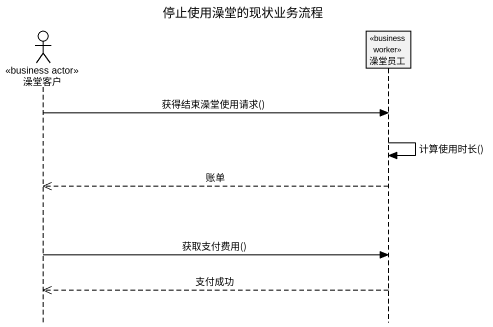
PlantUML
@startuml
title 停止使用澡堂的现状业务流程
hide footbox
actor 澡堂客户 <<business actor>>
participant 澡堂员工 <<business worker>>

澡堂客户 -> 澡堂员工 : 获得结束澡堂使用请求()
澡堂员工 -> 澡堂员工 : 计算使用时长()
澡堂员工 -->> 澡堂客户 : 账单
澡堂客户 -> 澡堂员工 : 获取支付费用()
澡堂员工 -->> 澡堂客户 : 支付成功
@enduml
